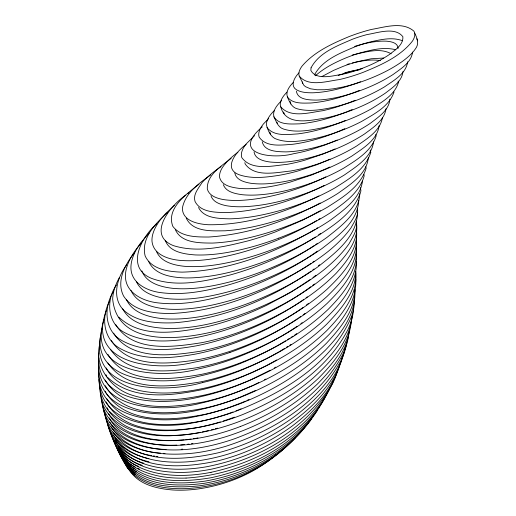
<?xml version="1.0" encoding="UTF-8"?>
<svg xmlns="http://www.w3.org/2000/svg" width="516" height="516" viewBox="0 0 516 516"><rect width="100%" height="100%" fill="white"/><g stroke="black" fill="none" stroke-linecap="round" stroke-linejoin="round"><path stroke-width="0.77" d="M382.459 117.584C380.253 130.935 366.979 138.778 356.73 145.951C341.695 155.187 325.267 162.037 308.329 166.92A107.238 48.439 -25.9 0 1 290.489 171.054C276.26 172.37 255.046 177.723 245.235 164.082A33.114 15.441 -27.3 0 1 244.855 162.643M379.189 125.427C377.486 139.939 362.845 148.395 351.906 156.038C336.116 165.655 318.856 172.725 301.086 177.73A114.765 52.135 -26 0 1 282.497 181.929C271.938 183.657 261.122 184.715 250.466 183.225C244.391 182.161 236.064 180.013 234.78 172.957M362.471 181.11C360.239 198.892 343.508 210.264 330.234 220.274C313.573 231.503 295.436 240.392 276.802 247.841A169.474 79.728 -27.5 0 1 240.488 259.748C222.132 264.353 203.156 267.791 184.167 266.275C173.802 265.166 161.36 262.212 156.606 251.795M358.781 200.202C357.943 221.977 337.619 236.296 321.958 248.557C302.937 261.876 282.117 272.48 260.567 281.059A172.802 83.708 -28.2 0 1 229.078 291.598C208.129 297.145 186.212 301.196 164.52 298.28C153.807 296.487 141.345 292.488 136.501 281.826M98.717 370.546C95.305 420.482 159.992 424.636 195.08 416.664A162.985 90.197 -30.5 0 0 229.872 407.214L241.681 402.725M359.807 193.713C358.93 213.231 340.992 226.24 326.983 237.392C307.001 251.647 284.89 262.702 262.044 271.545A172.718 82.805 -28 0 1 233.413 280.968C214.05 286.141 193.964 289.979 173.847 288.45C161.74 287.193 146.583 283.581 141.855 270.855M357.523 212.089C357.44 236.496 335.29 253.079 317.869 266.849C293.714 284.052 266.791 297.151 238.779 306.775C215.024 314.592 190.056 320.275 164.901 318.849C150.537 317.624 132.851 313.773 126.297 299.319M99.014 379.524C99.911 426.661 161.024 429.596 195.287 422.423A160.921 89.739 -30.7 0 0 233.013 411.987M356.498 261.477C357.046 286.612 338.361 306.704 321.1 322.719C297.893 342.856 270.797 358.156 242.281 369.417A169.19 90.068 -29.7 0 1 200.505 381.905C170.312 387.019 127.646 392.36 107.883 362.954M351.344 320.449C349.635 343.54 333.975 362.722 318.211 378.467C295.784 399.507 268.881 415.406 240.295 426.545M373.526 141.855C371.694 157.445 356.046 166.713 344.359 174.989C324.899 186.921 303.408 195.319 281.33 200.976A136.656 62.449 -26.4 0 1 258.722 205.387C248.08 206.755 237.218 207.503 226.569 205.761C220.5 204.542 213.102 202.246 210.941 195.751M99.324 346.101C94.931 367.25 110.985 387.974 130.471 394.669C154.658 402.893 180.948 400.152 205.452 394.843A167.758 90.745 -30 0 0 243.797 382.782C274.119 370.469 302.924 353.57 326.589 330.788C341.921 314.986 358.459 294.688 355.73 271.248M98.827 363.638C93.293 417.676 165.243 418.921 201.35 409.33A164.572 90.39 -30.4 0 0 239.914 397.32L255.743 390.354M98.762 358.207C93.183 412.419 165.636 412.555 201.485 403.015A166.1 90.519 -30.3 0 0 240.082 390.922L253.072 385.355M100.575 336.148C88.694 393.353 166.72 392.966 202.569 382.575M98.749 353.137C93.977 406.911 165.933 405.795 201.337 396.54A167.442 90.532 -30.1 0 0 237.528 385.394L249.725 380.337L270.242 370.204M339.444 365.812C332.149 391.263 312.219 410.768 291.714 426.39C269.778 442.257 244.887 454.028 218.629 460.665C184.838 468.064 137.843 471.947 115.378 439.671M345.088 348.339C339.225 377.228 317.095 399.345 294.462 416.586C271.706 433.124 245.932 445.482 218.732 452.667C184.309 460.549 136.121 464.993 113.017 432.073M342.508 356.453C335.019 387.742 309.329 410.639 283.755 428.099C258.458 444.353 229.981 455.931 200.189 460.478A155.632 91.003 -31.2 0 1 162.637 461.401C143.887 459.169 123.55 452.1 113.436 435.014M102.381 327.357C85.946 383.207 161.779 386.181 197.08 376.622A169.79 89.616 -29.7 0 0 238.985 364.019C255.11 357.53 270.894 350.035 285.625 340.786M394.05 91.9C389.257 106.522 373.997 114.133 361.581 121.466C346.21 129.432 329.776 135.398 312.831 138.972C300.364 141.126 286.696 143.667 274.667 138.398C269.92 135.514 267.701 129.768 266.333 124.633C266.591 118.828 270.687 114.223 274.551 110.276M106.56 310.135C84.682 365.302 157.361 371.559 193.19 362.374A169.899 88.217 -29.5 0 0 229.968 352.454M103.968 319.746C85.611 376.119 162.85 378.854 198.009 369.03A170.177 89.075 -29.6 0 0 234.283 358.459C255.104 350.699 275.131 340.766 293.72 328.576M329.131 389.664C307.852 435.44 258.658 462.02 211.038 472.314M324.822 397.765C298.758 447.624 240.424 474.649 186.044 478.08M333.259 381.221C312.632 429.647 261.335 457.963 211.947 469.057A150.569 89.281 -31.6 0 1 179.581 472.443C157.309 472.127 131.083 467.109 118.112 447.062M109.702 301.105C101.072 316.476 103.039 338.677 119.396 348.094C142.106 361.187 169.88 358.497 194.667 354.24A169.287 87.185 -29.4 0 0 231.007 344.333C256.626 335.284 281.085 322.906 303.344 307.304M113.281 291.856C103.503 307.297 104.284 331.014 121.853 340.528C144.551 353.015 171.912 350.132 196.435 345.817A168.255 85.946 -29.2 0 0 232.271 335.935C257.484 326.97 281.581 314.825 303.595 299.603M116.551 284.929C105.735 299.673 107.147 323.706 124.717 332.665C147.221 344.475 173.969 341.489 198.06 337.18A166.932 84.572 -29.1 0 0 233.787 327.241A165.752 84.044 -29.1 0 0 257.813 317.572C276.408 309.013 294.417 298.996 310.813 286.702M314.367 75.084C322.571 59.624 340.463 53.019 355.705 46.492A71.06 31.328 -25 0 1 370.166 41.944C380.653 39.655 392.186 36.733 402.596 40.783M317.791 409.723C294.791 447.043 252.75 468.863 210.857 477.771C181.142 482.75 140.855 483.969 121.77 456.015M318.578 408.388L319.359 407.053M126.691 264.889C116.951 277.64 111.024 298.287 124.324 310.793C137.998 322.5 157.206 323.377 174.356 322.784C223.512 318.869 270.545 298.932 310.948 271.274M311.761 418.599C287.27 453.474 246.293 473.901 205.052 481.118C176.994 484.911 140.004 484.718 122.744 458.253M306.485 424.881C282.568 457.511 243.584 476.578 204.355 483.298C177.33 486.814 142.152 486.911 124.827 462.136M134.366 252.995C124.885 264.573 116.074 281.304 123.595 296.061C133.509 311.432 153.916 313.412 170.59 313.541C220.958 311.316 269.326 291.063 310.942 263.457M295.681 437.304C270.971 464.729 235.309 480.938 199.053 485.872C173.873 488.355 140.855 487.736 125.775 463.865M141.249 243.113L136.482 248.893A72.692 36.533 -30.7 0 0 125.427 276.608C125.775 293.249 143.525 301.344 157.909 302.873C181.303 305.666 204.839 300.976 227.266 294.539A172.808 83.785 -28.4 0 0 261.399 282.2C281.026 273.712 300.073 263.67 317.417 251.118M298.996 72.846C294.739 76.987 289.657 85.579 296.474 89.79C301.37 92.603 307.207 92.809 312.715 92.803C329.163 92.19 345.198 87.597 360.49 81.754M286.915 92.112L284.129 95.279A31.386 13.732 -26.2 0 0 280.788 106.902C286.006 127.129 311.49 120.028 326.164 117.912A91.532 39.416 -25.1 0 0 342.385 113.533C357.44 108.612 372.088 102.142 385.226 93.241C392.437 87.656 402.003 81.47 402.944 71.595M293.172 82.515C289.611 86.249 285.419 91.461 287.393 96.924C289.463 101.846 291.753 107.657 297.609 108.902C309.761 112.056 322.506 109.573 334.536 107.006C352.009 102.761 368.953 96.124 384.42 86.92C393.502 80.58 406.157 73.859 407.627 61.778M156.858 223.757C141.519 236.67 124.904 267.494 151.401 278.317C176.762 287.805 204.646 281.368 229.968 275.028A173.357 82.27 -28 0 0 258.69 265.521C278.421 257.871 297.532 248.525 315.341 237.057M149.13 233.058L141.429 241.92A68.602 34.217 -30.5 0 0 130.929 268.081C131.245 283.516 147.602 291.101 160.947 292.649C182.696 295.462 204.646 291.327 225.627 285.722A173.434 83.179 -28.2 0 0 257.22 275.08C277.15 267.075 296.545 257.497 314.36 245.442M281.639 100.549C277.453 104.761 272.248 110.463 273.925 116.829C276.273 121.408 277.93 127.31 283.439 129.013C296.307 133.128 310.129 130.335 323.003 127.652C339.876 123.595 356.246 117.326 371.378 108.811C381.84 102.162 394.605 95.163 398.417 82.528L398.152 81.051M268.655 118.603L263.521 123.859A32.663 14.764 -26.8 0 0 259.245 137.23C266.45 147.692 281.781 144.938 292.74 144.28C310.8 141.842 328.311 136.172 344.869 128.645M262.289 126.839C229.626 154.658 272.706 159.502 293.533 153.729A101.439 44.95 -25.8 0 0 311.832 149.369L324.487 145.19L337.251 140.023M315.399 75.775C324.422 67.699 335.445 62.242 346.552 57.637A72.427 32.379 -25.1 0 1 359.916 52.98C371.468 49.91 383.885 46.659 395.766 49.775M283.084 449.365C257.574 472.475 223.847 485.827 189.662 488.394C164.772 490.155 132.838 485.188 122.608 458.782M174.408 205.426L165.713 213.547L160.747 219.326A56.083 27.354 -29.9 0 0 152.052 241.798C153.839 255.175 169.145 259.503 180.619 260.432C199.653 261.857 218.668 258.342 237.05 253.679A170.106 79.187 -27.5 0 0 273.474 241.649C288.36 235.677 302.918 228.82 316.682 220.564M167.545 212.592C155.6 223.312 140.687 238.405 145.157 255.968C151.491 269.629 168.687 271.732 182.051 272.132C229.188 270.881 274.686 253.104 314.934 229.446M185.773 195.093C170.899 205.258 146.009 234.832 173.434 245.635C197.996 253.253 224.215 246.829 248.409 240.779A170.532 78.496 -27.3 0 0 275.467 231.877L302.64 220.19L320.339 210.696M254.517 135.708L246.151 143.945A33.25 15.319 -27.4 0 0 241.83 157.644C251.705 171.215 272.919 165.688 287.122 164.34A107.676 48.053 -25.9 0 0 305.014 160.134L323.435 153.903L335.103 148.918M272.609 457.595C251.06 475.043 224.26 485.446 196.899 489.123A135.966 82.56 -32.5 0 1 172.041 489.923C156.142 488.549 137.301 484.24 128.974 469.16M274.422 456.138L276.234 454.673M246.19 144.377C237.212 150.666 222.112 168.151 238.902 174.66C251.827 179.181 265.895 177.343 279.117 175.311A115.229 51.729 -26.1 0 0 297.758 171.041L317.108 164.623L330.072 159.154M312.948 277.595L315.927 275.234M303.137 314.837L305.04 313.386M306.485 304.937L308.368 303.518M199.028 184.206C186.915 193.855 165.862 208.264 172.815 226.337C181.013 237.192 196.396 237.005 208.722 237.025C247.822 234.509 285.832 221.403 320.21 203.007M312.819 269.887L314.063 268.959M318.417 265.721L319.662 264.792M306.098 297.745L307.349 296.816M237.895 152.272C232.071 156.522 226.589 161.405 222.499 167.39A33.688 15.764 -28.1 0 0 219.7 177.794C222.041 185.741 231.658 187.373 238.753 188.334C248.918 189.295 259.161 188.353 269.21 186.753A125.285 56.463 -26.2 0 0 290.115 182.116L311.954 174.911L329.885 167.029M312.67 285.348L314.521 283.994M231.168 158.406C221.403 166.049 206.703 174.834 207.303 189.011C209.141 195.88 216.868 198.344 223.105 199.518C233.774 201.201 244.649 200.395 255.304 198.989A137.198 61.972 -26.4 0 0 277.969 194.48C294.488 190.243 310.58 184.367 325.88 176.833M294.249 335.387L296.771 333.581M187.605 193.674L188.882 192.765M310.393 279.395L290.689 292.379L266.978 305.098A167.352 83.953 -28.9 0 1 242.649 315.631A165.836 83.282 -29 0 1 206.639 326.796C178.381 332.156 141.9 339.154 118.815 317.108M294.397 328.15L296.99 326.325M300.88 323.59L302.176 322.681M318.624 234.799L320.597 233.451M312.857 262.147L314.134 261.283M297.416 318.714C276.595 332.943 253.711 344.024 229.968 352.454M298.687 317.856L300.589 316.56M210.818 174.885C199.073 183.225 185.341 192.894 182.406 207.942C182.154 221.054 198.028 224.202 208.296 224.724C246.854 225.331 284.606 212.676 318.927 195.964M315.644 244.584L317.572 243.294M221.08 166.687C214.108 171.26 207.548 176.524 201.924 182.703C198.544 188.411 192.823 194.242 195.035 201.453C200.634 212.476 215.295 212.308 226.014 212.611C260.296 211.173 293.836 200.666 324.377 185.354M318.701 219.39L319.997 218.552M316.244 228.601L317.559 227.762M287.618 339.541L289.605 338.296M290.934 337.464L292.92 336.213M279.704 351.441L284.426 348.532M286.451 347.281L287.805 346.455M289.831 345.204L291.179 344.372M274.435 367.947L275.802 367.14M322.068 76.458L333.659 70.357L343.121 66.364A74.259 33.663 -25.3 0 1 357.33 61.694L371.191 58.766L383.717 58.05M276.744 359.949L266.262 365.709L252.988 372.159L240.527 377.48A168.351 90.313 -30 0 1 202.072 389.645C171.086 395.959 132.322 400.984 107.322 377.099M279.027 351.854L266.495 358.717L253.724 364.915L240.849 370.417A169.171 90.029 -29.9 0 1 202.569 382.575M253.782 385.007L258.78 382.556M264.489 379.763L265.914 379.06M242.423 402.403L245.364 401.119M246.841 400.481L249.047 399.519M347.384 111.559L352.202 109.534M238.94 409.73L241.082 408.827M345.52 120.402C330.356 126.865 314.431 131.761 298.055 133.876C287.831 134.47 274.015 136.772 266.985 127.446M350.229 102.278L355.124 100.272M354.35 92.429L359.336 90.435M278.795 238.128C297.274 231.11 315.289 222.66 331.865 211.837C344.907 202.562 359.729 192.178 364.173 175.924L363.909 174.395M346.7 111.849C331.595 117.829 315.786 122.427 299.544 123.84C290.972 123.995 279.072 125.317 273.925 116.829M338.199 75.523L350.087 71.518L362.18 68.66M349.526 102.542L339.102 106.251A91.925 39.055 -25.2 0 1 322.829 110.701C309.787 112.391 290.753 118.532 280.794 106.902M353.634 92.712C339.792 97.879 325.377 101.871 310.6 103.013C302.808 103.116 292.495 104.109 287.393 96.924M357.607 45.498C366.94 42.828 376.622 40.751 386.381 41.177C390.876 41.493 398.133 42.718 398.075 48.498M347.01 64.448L349.3 63.823M355.601 54.18C366.992 51.787 380.408 47.653 391.205 53.793M344.682 72.782L347.687 72.021M352.351 63.017C361.51 60.849 371.068 59.095 380.466 60.624M348.442 71.834L359.394 69.834M181.148 449.294L182.696 449.146M166.055 449.423C140.81 449.133 108.012 438.374 103.697 409.768M156.683 452.777L160.457 453.08M163.475 453.325L164.985 453.441M151.891 455.641C131.941 452.609 109.353 440.445 106.29 418.605M153.387 455.886L154.89 456.131M156.387 456.383L157.883 456.628M155.916 452.642C133.812 450.294 107.618 437.871 104.78 413.264M144.325 460.601L148.937 461.736M148.911 458.64C130.89 454.738 111.779 443.599 107.644 424.281M143.861 463.258C128.736 458.821 113.888 448.056 110.411 431.873M143.622 460.349C127.691 455.718 111.862 444.341 108.799 427.067M137.895 463.755L142.21 465.419M137.262 468.173L139.359 469.044M138.759 466.509C127.22 461.723 116.577 452.551 113.649 439.974M137.172 463.478C125.362 458.26 114.494 448.578 111.92 435.433M135.173 466.993C126.588 462.542 118.848 455.318 115.984 445.863M136.682 471.753C128.452 467.49 121.318 460.349 118.764 451.255M135.16 469.025C127.504 464.839 120.563 458.331 117.816 449.868M132.651 471.031L135.276 472.624M135.347 474.217L132.225 472.082L127.981 468.07M134.708 475.094L131.161 472.243L127.349 467.767L124.949 463.213M132.096 470.553L127.652 466.748L123.672 461.743L121.176 456.576M109.424 411.381C131.728 433.388 166.442 432.731 195.28 427.99A158.967 89.3 -30.8 0 0 220.319 421.914M106.244 393.192C127.155 424.945 172.273 420.695 204.684 414.387A164.004 90.79 -30.4 0 0 243.139 402.474C273.57 390.128 302.363 372.913 325.802 349.738C341.108 333.665 356.756 313.212 354.731 289.773M109.785 422.133C117.493 436.11 132.741 443.695 147.75 447.178A154.516 89.152 -31.1 0 0 177.117 449.92A151.62 87.61 -31.2 0 0 234.799 438.677C277.705 422.765 320.204 396.443 342.418 355.098A94.48 56.837 -30.7 0 0 348.435 336.709M105.238 380.079C125.143 413.522 172.209 408.014 204.704 401.693A166.855 90.958 -30.1 0 0 240.785 390.644C273.441 377.757 304.479 359.529 329.221 334.381C343.05 319.423 356.898 300.815 355.795 279.408M299.267 76.091C308.465 87.32 326.802 81.173 339.057 79.625A85.443 35.075 -24.8 0 0 363.135 72.35C381.066 64.997 400.126 56.741 412.413 41.132A32.56 13.803 -24.3 0 0 413.845 31.089C402.293 21.266 384.988 27.155 371.572 29.418A90.165 39.5 -25.1 0 0 348.764 36.72C331.853 43.77 314.27 51.819 302.124 66.016A31.153 13.139 -25.6 0 0 299.267 76.091L303.756 85.166L305.485 86.682L310.509 88.797L317.076 89.765L324.757 89.732L333.284 88.829L342.398 87.139A85.069 35.417 -24.8 0 0 366.399 79.961C379.402 75.02 392.07 68.905 403.357 60.701C407.853 57.289 412.226 53.561 415.432 48.859C419.36 44.047 417.263 38.036 414.683 33.14M115.597 324.409C132.793 353.041 173.66 346.997 201.537 342.721A166.333 85.043 -29.1 0 0 225.266 336.767A165.152 84.514 -29.1 0 0 261.109 323.28C288.457 310.684 314.779 294.855 336.084 273.357C346.913 261.438 359.065 246.287 356.298 229.136M120.718 453.519C128.865 466.857 144.544 473.108 159.225 476.145A147.789 88.307 -31.7 0 0 186.044 478.074M109.231 417.966C115.487 430.015 128.213 437.02 140.707 441.051A152.381 87.546 -31.1 0 0 161.76 444.966A152.091 87.391 -31.1 0 0 185.979 444.786A154.161 88.475 -31 0 0 226.234 436.581C259.864 425.874 291.546 408.337 317.327 384.091C332.368 368.869 347.61 350.558 349.732 328.511M106.864 398.829C125.917 428.596 167.784 426.693 198.421 421.649A162.424 90.59 -30.5 0 0 233.109 412.29C280.594 394.101 331.485 365.141 351.751 315.947A94.493 55.264 -29.9 0 0 354.434 297.48M108.67 413.826C115.016 425.597 127.587 432.402 139.907 436.368A150.666 86.146 -31.1 0 0 173.021 440.593L185.612 439.89A156.103 88.991 -30.9 0 0 240.295 426.545M198.492 207.477C204.084 218.526 218.726 218.494 229.485 218.829C246.667 218.481 263.637 215.062 280.156 210.502C299.28 205.033 317.895 197.622 335.187 187.76C349.171 178.91 365.683 169.203 370.746 152.394L370.333 150.221M148.679 261.56C155.019 275.247 172.196 277.492 185.605 277.943C207.097 278.053 228.278 273.248 248.725 266.991C272.454 259.438 295.429 249.376 316.772 236.522C334.284 224.95 354.731 212.199 360.942 190.868L360.439 187.708M111.159 426.738C128.071 454.306 165.52 456.221 194.442 453.029A149.453 86.907 -31.3 0 0 226.156 446.185C272.358 431.195 318.598 403.718 341.573 359.355A93.641 56.637 -30.8 0 0 346.855 342.534M113.565 333.11C131.058 361.123 172.112 355.595 199.905 351.293A167.655 86.417 -29.2 0 0 235.638 341.521C268.842 329.64 300.531 312.606 327.079 289.224C341.637 275.209 359.001 257.226 356.24 235.335M111.366 340.534C128.968 369.05 169.829 363.915 198.138 359.665A168.68 87.649 -29.4 0 0 234.367 349.867C268.081 337.89 300.209 320.481 326.938 296.526C341.624 282.2 358.697 263.921 356.272 241.804M115.629 441.515C126.975 462.181 152.781 468.296 174.64 469.179A153.168 90.377 -31.4 0 0 206.142 466.832C256.471 457.195 307.039 429.751 332.504 383.82A88.488 54.612 -31.5 0 0 336.993 372.391M118.583 448.952C125.904 462.426 141.003 469.296 155.31 472.727A147.815 88.062 -31.7 0 0 211.038 472.321M110.372 349.345C129.09 376.358 168.326 371.972 196.648 367.747A169.293 88.675 -29.5 0 0 233.322 357.93C267.598 345.804 300.241 328.021 327.15 303.389C341.889 288.779 358.626 270.152 356.233 247.88M186.276 218.165C192.9 232.31 211.921 230.897 225.099 230.8C243.842 229.536 262.251 225.208 280.143 219.629C300.37 213.121 320.081 204.691 338.064 193.294C350.416 184.354 366.863 174.227 368.334 157.593M106.167 401.906C123.846 433.692 167.474 432.505 198.608 427.371A160.366 90.119 -30.7 0 0 242.133 414.787C284.084 397.378 326.235 371.223 347.829 329.814A94.834 55.793 -30.1 0 0 353.679 307.684M107.238 407.821L108.212 409.878M106.238 367.953C112.404 380.853 126.484 387.51 139.778 390.618C161.676 395.185 184.341 392.644 205.961 387.826A168.577 90.468 -29.9 0 0 244.132 375.771C274.325 363.522 303.027 346.778 326.699 324.216C340.102 310.122 356.388 292.204 355.659 271.5M122.698 308.878C131.038 324.654 151.162 327.75 167.345 328.479C191.397 328.84 215.14 323.422 237.824 315.818C268.404 305.098 297.751 290.276 323.345 270.287C332.93 262.489 341.902 253.866 349.061 243.745C352.757 236.909 358.278 229.33 356.266 221.164M107.941 354.376C126.046 385.4 171.589 379.666 201.44 374.364A169.57 89.532 -29.6 0 0 237.605 363.896C270.752 351.506 302.312 333.807 328.124 309.4C342.501 294.752 358.349 276.202 356.259 254.291M105.948 374.693L106.593 376.145M130.974 290.482C137.591 304.859 155.413 308.245 169.68 309.232C190.365 310.116 210.909 306.065 230.697 300.37A172.176 84.308 -28.4 0 0 264.721 288.128C287.231 278.453 308.942 266.598 328.215 251.389C336.684 244.455 344.643 236.831 350.99 227.872C354.195 221.932 358.994 215.391 357.369 208.29M105.283 385.684C124.666 419.618 172.28 414.458 204.833 408.117A165.52 90.932 -30.3 0 0 243.32 396.127C273.893 383.717 302.847 366.483 326.447 343.256C339.954 328.595 355.369 310.664 354.834 289.586M105.374 391.167L105.954 392.515M370.14 150.956L370.746 152.394L370.269 150.033M416.818 38.758L417.657 40.828M175.298 229.575C181.322 243.223 199.499 242.946 212.231 243.081C231.149 242.333 249.75 238.128 267.836 232.697C288.534 226.285 308.742 218.036 327.505 207.135C342.747 197.364 360.665 186.618 366.141 168.229L365.805 166.662M165.262 240.308C169.48 252.221 184.38 254.111 195.325 254.936C214.45 255.626 233.432 251.885 251.821 246.938A169.893 79.051 -27.3 0 0 278.795 238.128M223.299 184.599C226.027 192.133 235.219 193.694 242.198 194.706C252.343 195.719 262.567 194.829 272.603 193.268A124.788 56.902 -26.2 0 0 293.449 188.708C311.006 183.857 328.073 177.085 343.895 168.042C356.556 159.999 371.552 151.22 376.138 135.979L375.848 134.47M356.227 222.112C359.742 239.579 346.597 254.988 335.458 266.856C316.56 285.29 293.856 299.312 270.255 310.884A166.745 84.437 -28.9 0 1 233.89 325.68A165.236 83.76 -29 0 1 210.102 332.407C177.427 339.825 117.306 346.146 112.694 299.228A82.089 42.183 -31.1 0 1 119.409 277.498M290.16 101.471L290.779 103.968M269.874 132.064L270.378 134.192M254.027 151.898C255.104 159.321 263.986 161.218 270.223 162.03C279.13 162.927 288.102 162.024 296.9 160.534A101.026 45.318 -25.7 0 0 315.141 156.245C332.517 151.091 349.39 143.887 364.58 133.934C373.249 127.478 384.491 120.318 386.007 108.728M296.365 91.235C297.835 99.956 309.181 99.943 316.102 100.104C328.892 99.762 341.45 96.769 353.595 92.906C367.379 88.352 380.776 82.418 393.005 74.556C400.79 68.789 411.355 62.591 412.568 52.084M262.238 141.771C264.489 151.794 277.731 151.678 285.941 151.891C299.022 151.523 311.896 148.66 324.364 144.835C340.528 139.681 356.24 132.767 370.353 123.285C378.357 117.113 389.187 110.192 389.87 99.124M277.073 122.408L277.311 123.666M103.239 406.847L103.464 408.311M101.51 399.332C102.845 418.399 120.151 431.576 137.353 436.413A152.904 87.204 -31.1 0 0 170.203 440.664A152.613 87.049 -31.1 0 0 184.193 439.871M100.51 392.87C100.917 412.684 118.719 426.822 136.534 431.692A151.182 85.798 -31 0 0 169.687 435.814L182.296 435.078A156.638 88.636 -30.9 0 0 200.737 432.279M352.08 316.676C349.371 341.837 330.743 361.948 312.793 378.338C290.611 397.307 264.869 411.884 237.592 422.153A158.425 89.668 -30.8 0 1 198.583 432.885C174.331 436.91 147.95 437.484 125.581 425.861C111.237 417.554 99.201 402.203 99.627 385.02M102.303 402.796C103.484 424.713 124.633 438.677 144.422 442.56A155.039 88.81 -31.1 0 0 173.828 445.218A152.136 87.269 -31.2 0 0 176.833 445.115M192.926 443.554A152.136 87.269 -31.2 0 1 191.378 443.773M189.075 444.07A152.136 87.269 -31.2 0 1 187.547 444.25M184.515 444.573A152.136 87.269 -31.2 0 1 180.645 444.889M195.738 438.297A152.613 87.049 -31.1 0 1 193.403 438.677M191.075 439.026A152.613 87.049 -31.1 0 1 188.766 439.342M187.231 439.529A152.613 87.049 -31.1 0 1 185.708 439.709M197.957 437.91A154.69 88.126 -31 0 1 196.48 438.174M217.597 428.145A156.638 88.636 -30.9 0 1 215.275 428.796M213.727 429.222A156.638 88.636 -30.9 0 1 211.412 429.828M208.348 430.596A156.638 88.636 -30.9 0 1 202.253 431.969M234.399 417.16A158.967 89.3 -30.8 0 1 223.299 420.985M238.199 410.027A160.921 89.739 -30.7 0 1 235.973 410.878M284.174 113.843A31.25 13.861 -26.1 0 1 283.677 111.998M352.241 55.089A74.601 33.366 -25.3 0 1 354.26 54.515M354.673 46.388A72.756 32.082 -25.2 0 1 356.833 45.724M302.647 83.334A31.012 13.268 -25.6 0 1 302.292 81.928M311.045 67.828L310.845 70.389C316.663 81.289 335.323 75.097 344.894 73.762A68.415 28.251 -24.9 0 0 360.02 69.17C370.365 65.351 380.427 60.617 389.554 54.399C395.127 49.936 403.512 44.853 402.873 36.713C395.017 26.542 377.693 32.889 367.095 34.559A71.389 31.037 -25 0 0 352.589 39.171C337.4 45.795 319.185 52.361 311.045 67.828"/></g></svg>
